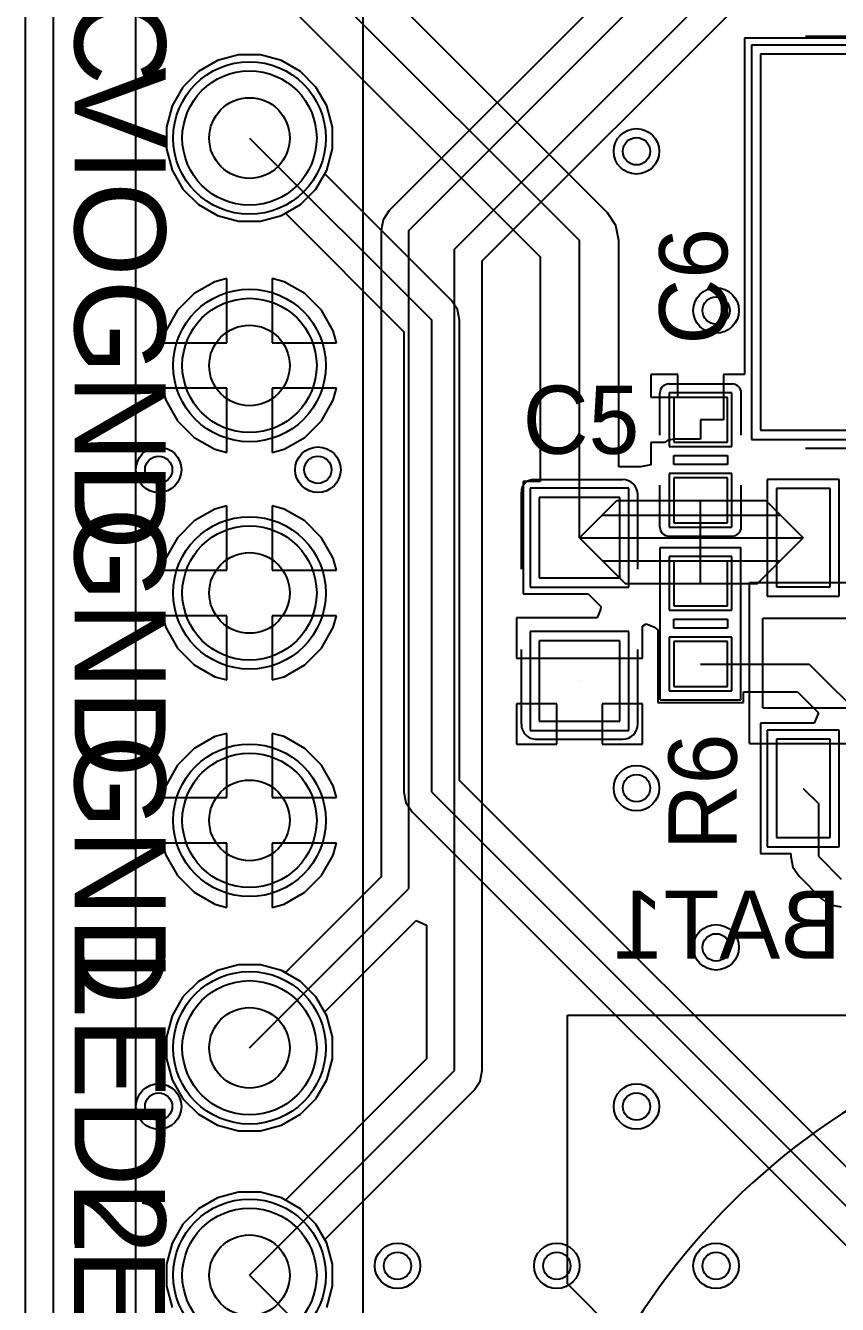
# Model space of a CAD drawing. Header units: millimetres. Extents: x 3.09 to 5.5, y 1.46 to 3.23.
# Drawn here: x 3.091 to 3.448, y 2.083 to 2.645 of the extents above; entities that cross this region are included whole.
import ezdxf

# ---------------------------------------------------------------- set-up
doc = ezdxf.new("R2010")
doc.units = ezdxf.units.MM
doc.header["$MEASUREMENT"] = 0
for name, color, linetype in [('BottomLayer', 5, 'Continuous'), ('BottomOverlay', 54, 'Continuous'), ('BottomSolder', 6, 'Continuous'), ('KeepOutLayer', 6, 'Continuous'), ('Mechanical11', 56, 'Continuous'), ('Mechanical13', 56, 'Continuous'), ('MultiLayer', 9, 'Continuous'), ('PadHoleLayer', 156, 'Continuous'), ('TopLayer', 1, 'Continuous'), ('TopOverlay', 2, 'Continuous'), ('TopPaste', 8, 'Continuous'), ('TopSolder', 216, 'Continuous'), ('ViaHoleLayer', 16, 'Continuous')]:
    doc.layers.add(name, color=color, linetype=linetype)

# ---------------------------------------------------------------- blocks, each defined once
blk = doc.blocks.new('SOT23_6_2')
at = {"layer": 'Mechanical13'}
for p, q in [((-0.03543, 0.06102), (0.03543, 0.06102)), ((-0.03543, 0.06102), (-0.03543, -0.06102)), ((0.03543, 0.06102), (0.03543, -0.06102)), ((-0.03543, -0.06102), (0.03543, -0.06102))]:
    blk.add_line(p, q, dxfattribs=at)
at = {"layer": 'TopLayer'}
for p, q in [((-0.03346, 0.04921), (-0.07677, 0.04921)), ((-0.07677, 0.04921), (-0.07677, 0.02559)), ((-0.03346, 0.02559), (-0.03346, 0.04921)), ((0.07677, 0.04921), (0.03346, 0.04921)), ((0.03346, 0.04921), (0.03346, 0.02559)), ((0.07677, 0.02559), (0.07677, 0.04921)), ((-0.07677, 0.02559), (-0.03346, 0.02559)), ((0.03346, 0.02559), (0.07677, 0.02559)), ((-0.03346, 0.01181), (-0.07677, 0.01181)), ((-0.07677, 0.01181), (-0.07677, -0.01181)), ((-0.03346, -0.01181), (-0.03346, 0.01181)), ((0.07677, 0.01181), (0.03346, 0.01181)), ((0.03346, 0.01181), (0.03346, -0.01181)), ((0.07677, -0.01181), (0.07677, 0.01181)), ((-0.07677, -0.01181), (-0.03346, -0.01181)), ((0.03346, -0.01181), (0.07677, -0.01181)), ((-0.03346, -0.02559), (-0.07677, -0.02559)), ((-0.07677, -0.02559), (-0.07677, -0.04921)), ((-0.03346, -0.04921), (-0.03346, -0.02559)), ((0.07677, -0.02559), (0.03346, -0.02559)), ((0.03346, -0.02559), (0.03346, -0.04921)), ((0.07677, -0.04921), (0.07677, -0.02559)), ((-0.07677, -0.04921), (-0.03346, -0.04921)), ((0.03346, -0.04921), (0.07677, -0.04921))]:
    blk.add_line(p, q, dxfattribs=at)
at = {"layer": 'TopOverlay'}
for p, q in [((-0.01969, 0.05512), (0.01969, 0.05512)), ((-0.01969, 0.05512), (-0.01969, -0.05512)), ((0.01969, 0.05512), (0.01969, -0.05512)), ((-0.01969, -0.05512), (0.01969, -0.05512))]:
    blk.add_line(p, q, dxfattribs=at)
blk.add_circle((0.06299, -0.0689), 0.00492, dxfattribs=at)
at = {"layer": 'TopPaste'}
for p, q in [((-0.03346, 0.04921), (-0.07677, 0.04921)), ((-0.07677, 0.04921), (-0.07677, 0.02559)), ((-0.03346, 0.02559), (-0.03346, 0.04921)), ((0.07677, 0.04921), (0.03346, 0.04921)), ((0.03346, 0.04921), (0.03346, 0.02559)), ((0.07677, 0.02559), (0.07677, 0.04921)), ((-0.07677, 0.02559), (-0.03346, 0.02559)), ((0.03346, 0.02559), (0.07677, 0.02559)), ((-0.03346, 0.01181), (-0.07677, 0.01181)), ((-0.07677, 0.01181), (-0.07677, -0.01181)), ((-0.03346, -0.01181), (-0.03346, 0.01181)), ((0.07677, 0.01181), (0.03346, 0.01181)), ((0.03346, 0.01181), (0.03346, -0.01181)), ((0.07677, -0.01181), (0.07677, 0.01181)), ((-0.07677, -0.01181), (-0.03346, -0.01181)), ((0.03346, -0.01181), (0.07677, -0.01181)), ((-0.03346, -0.02559), (-0.07677, -0.02559)), ((-0.07677, -0.02559), (-0.07677, -0.04921)), ((-0.03346, -0.04921), (-0.03346, -0.02559)), ((0.07677, -0.02559), (0.03346, -0.02559)), ((0.03346, -0.02559), (0.03346, -0.04921)), ((0.07677, -0.04921), (0.07677, -0.02559)), ((-0.07677, -0.04921), (-0.03346, -0.04921)), ((0.03346, -0.04921), (0.07677, -0.04921))]:
    blk.add_line(p, q, dxfattribs=at)
at = {"layer": 'TopSolder'}
for p, q in [((-0.02946, 0.05321), (-0.08077, 0.05321)), ((-0.08077, 0.05321), (-0.08077, 0.02159)), ((-0.02946, 0.02159), (-0.02946, 0.05321)), ((0.08077, 0.05321), (0.02946, 0.05321)), ((0.02946, 0.05321), (0.02946, 0.02159)), ((0.08077, 0.02159), (0.08077, 0.05321)), ((-0.08077, 0.02159), (-0.02946, 0.02159)), ((0.02946, 0.02159), (0.08077, 0.02159)), ((-0.02946, 0.01581), (-0.08077, 0.01581)), ((-0.08077, 0.01581), (-0.08077, -0.01581)), ((-0.02946, -0.01581), (-0.02946, 0.01581)), ((0.08077, 0.01581), (0.02946, 0.01581)), ((0.02946, 0.01581), (0.02946, -0.01581)), ((0.08077, -0.01581), (0.08077, 0.01581)), ((-0.08077, -0.01581), (-0.02946, -0.01581)), ((0.02946, -0.01581), (0.08077, -0.01581)), ((-0.02946, -0.02159), (-0.08077, -0.02159)), ((-0.08077, -0.02159), (-0.08077, -0.05321)), ((-0.02946, -0.05321), (-0.02946, -0.02159)), ((0.08077, -0.02159), (0.02946, -0.02159)), ((0.02946, -0.02159), (0.02946, -0.05321)), ((0.08077, -0.05321), (0.08077, -0.02159)), ((-0.08077, -0.05321), (-0.02946, -0.05321)), ((0.02946, -0.05321), (0.08077, -0.05321))]:
    blk.add_line(p, q, dxfattribs=at)
blk = doc.blocks.new('R0402_4')
at = {"layer": 'Mechanical11'}
for p, q in [((-0.03346, 0.01772), (0.03346, 0.01772)), ((-0.03346, 0.01772), (-0.03346, -0.01772)), ((0.03346, 0.01772), (0.03346, -0.01772)), ((-0.03346, -0.01772), (0.03346, -0.01772))]:
    blk.add_line(p, q, dxfattribs=at)
at = {"layer": 'TopLayer'}
for p, q in [((-0.00787, 0.01181), (-0.02756, 0.01181)), ((-0.02756, 0.01181), (-0.02756, -0.01181)), ((-0.00787, -0.01181), (-0.00787, 0.01181)), ((-0.002, -0.01181), (-0.002, 0.01181)), ((-0.002, 0.01181), (0.002, 0.01181)), ((0.002, 0.01181), (0.002, -0.01181)), ((0.02756, 0.01181), (0.00787, 0.01181)), ((0.00787, 0.01181), (0.00787, -0.01181)), ((0.02756, -0.01181), (0.02756, 0.01181)), ((-0.02756, -0.01181), (-0.00787, -0.01181)), ((0.002, -0.01181), (-0.002, -0.01181)), ((0.00787, -0.01181), (0.02756, -0.01181))]:
    blk.add_line(p, q, dxfattribs=at)
at = {"layer": 'TopOverlay'}
for p, q in [((-0.03346, 0.01772), (0.03346, 0.01772)), ((-0.03346, 0.01772), (-0.03346, -0.01772)), ((0.03346, 0.01772), (0.03346, -0.01772)), ((-0.03346, -0.01772), (0.03346, -0.01772))]:
    blk.add_line(p, q, dxfattribs=at)
at = {"layer": 'TopPaste'}
for p, q in [((-0.00787, 0.01181), (-0.02756, 0.01181)), ((-0.02756, 0.01181), (-0.02756, -0.01181)), ((-0.00787, -0.01181), (-0.00787, 0.01181)), ((0.02756, 0.01181), (0.00787, 0.01181)), ((0.00787, 0.01181), (0.00787, -0.01181)), ((0.02756, -0.01181), (0.02756, 0.01181)), ((-0.02756, -0.01181), (-0.00787, -0.01181)), ((0.00787, -0.01181), (0.02756, -0.01181))]:
    blk.add_line(p, q, dxfattribs=at)
at = {"layer": 'TopSolder'}
for p, q in [((-0.00591, 0.01378), (-0.02953, 0.01378)), ((-0.02953, 0.01378), (-0.02953, -0.01378)), ((-0.00591, -0.01378), (-0.00591, 0.01378)), ((0.02953, 0.01378), (0.00591, 0.01378)), ((0.00591, 0.01378), (0.00591, -0.01378)), ((0.02953, -0.01378), (0.02953, 0.01378)), ((-0.02953, -0.01378), (-0.00591, -0.01378)), ((0.00591, -0.01378), (0.02953, -0.01378))]:
    blk.add_line(p, q, dxfattribs=at)
blk = doc.blocks.new('HDR1X10_B_7')
at = {"layer": 'BottomLayer'}
for centre in [(0.2, 0), (0.3, 0), (0.4, 0), (0.5, 0), (0.6, 0), (0.7, 0)]:
    blk.add_circle(centre, 0.02953, dxfattribs=at)
at = {"layer": 'BottomOverlay'}
for p, q in [((0.95, 0.05), (-0.05, 0.05)), ((0.95, -0.05), (0.025, -0.05))]:
    blk.add_line(p, q, dxfattribs=at)
at = {"layer": 'BottomSolder'}
for centre in [(0.2, 0), (0.3, 0), (0.4, 0), (0.5, 0), (0.6, 0), (0.7, 0)]:
    blk.add_circle(centre, 0.03353, dxfattribs=at)
at = {"layer": 'MultiLayer'}
for centre in [(0.2, 0), (0.3, 0), (0.4, 0), (0.5, 0), (0.6, 0), (0.7, 0)]:
    blk.add_circle(centre, 0.02953, dxfattribs=at)
at = {"layer": 'PadHoleLayer'}
for centre in [(0.2, 0), (0.3, 0), (0.4, 0), (0.5, 0), (0.6, 0), (0.7, 0)]:
    blk.add_circle(centre, 0.01772, dxfattribs=at)
at = {"layer": 'TopLayer'}
for centre in [(0.2, 0), (0.3, 0), (0.4, 0), (0.5, 0), (0.6, 0), (0.7, 0)]:
    blk.add_circle(centre, 0.02953, dxfattribs=at)
at = {"layer": 'TopSolder'}
for centre in [(0.2, 0), (0.3, 0), (0.4, 0), (0.5, 0), (0.6, 0), (0.7, 0)]:
    blk.add_circle(centre, 0.03353, dxfattribs=at)
blk = doc.blocks.new('IND_SMD_L4_0_W4_0_10')
at = {"layer": 'TopLayer'}
for p, q in [((-0.027559, 0.082677), (-0.098425, 0.082677)), ((-0.098425, 0.082677), (-0.098425, -0.082677)), ((-0.027559, -0.082677), (-0.027559, 0.082677)), ((0.098425, 0.082677), (0.027559, 0.082677)), ((0.027559, 0.082677), (0.027559, -0.082677)), ((0.098425, -0.082677), (0.098425, 0.082677)), ((-0.098425, -0.082677), (-0.027559, -0.082677)), ((0.027559, -0.082677), (0.098425, -0.082677))]:
    blk.add_line(p, q, dxfattribs=at)
at = {"layer": 'TopOverlay'}
for p, q in [((0.07874, 0.090551), (-0.078741, 0.090552)), ((0.07874, -0.090551), (-0.078741, -0.090552))]:
    blk.add_line(p, q, dxfattribs=at)
at = {"layer": 'TopPaste'}
for p, q in [((-0.027559, 0.082677), (-0.098425, 0.082677)), ((-0.098425, 0.082677), (-0.098425, -0.082677)), ((-0.027559, -0.082677), (-0.027559, 0.082677)), ((0.098425, 0.082677), (0.027559, 0.082677)), ((0.027559, 0.082677), (0.027559, -0.082677)), ((0.098425, -0.082677), (0.098425, 0.082677)), ((-0.098425, -0.082677), (-0.027559, -0.082677)), ((0.027559, -0.082677), (0.098425, -0.082677))]:
    blk.add_line(p, q, dxfattribs=at)
at = {"layer": 'TopSolder'}
for p, q in [((-0.023559, 0.086677), (-0.102425, 0.086677)), ((-0.102425, 0.086677), (-0.102425, -0.086677)), ((-0.023559, -0.086677), (-0.023559, 0.086677)), ((0.102425, 0.086677), (0.023559, 0.086677)), ((0.023559, 0.086677), (0.023559, -0.086677)), ((0.102425, -0.086677), (0.102425, 0.086677)), ((-0.102425, -0.086677), (-0.023559, -0.086677)), ((0.023559, -0.086677), (0.102425, -0.086677))]:
    blk.add_line(p, q, dxfattribs=at)
blk = doc.blocks.new('C0402_11')
at = {"layer": 'TopLayer'}
for p, q in [((-0.00787, 0.01181), (-0.02756, 0.01181)), ((-0.02756, 0.01181), (-0.02756, -0.01181)), ((-0.00787, -0.01181), (-0.00787, 0.01181)), ((-0.002, -0.01181), (-0.002, 0.01181)), ((-0.002, 0.01181), (0.002, 0.01181)), ((0.002, 0.01181), (0.002, -0.01181)), ((0.02756, 0.01181), (0.00787, 0.01181)), ((0.00787, 0.01181), (0.00787, -0.01181)), ((0.02756, -0.01181), (0.02756, 0.01181)), ((-0.02756, -0.01181), (-0.00787, -0.01181)), ((0.002, -0.01181), (-0.002, -0.01181)), ((0.00787, -0.01181), (0.02756, -0.01181))]:
    blk.add_line(p, q, dxfattribs=at)
at = {"layer": 'TopOverlay'}
for p, q in [((-0.02946, 0.01791), (-0.011, 0.01791)), ((0.011, 0.01791), (0.02946, 0.01791)), ((-0.03346, 0.01391), (-0.03346, -0.01391)), ((0.03346, 0.01391), (0.03346, -0.01391)), ((-0.02946, -0.01791), (-0.011, -0.01791)), ((0.011, -0.01791), (0.02946, -0.01791))]:
    blk.add_line(p, q, dxfattribs=at)
for centre, start, end in [((-0.02946, 0.01391), 90, 180), ((0.02946, 0.01391), 0, 90), ((-0.02946, -0.01391), 180, 270), ((0.02946, -0.01391), 270, 0)]:
    blk.add_arc(centre, 0.004, start, end, dxfattribs=at)
at = {"layer": 'TopPaste'}
for p, q in [((-0.00787, 0.01181), (-0.02756, 0.01181)), ((-0.02756, 0.01181), (-0.02756, -0.01181)), ((-0.00787, -0.01181), (-0.00787, 0.01181)), ((0.02756, 0.01181), (0.00787, 0.01181)), ((0.00787, 0.01181), (0.00787, -0.01181)), ((0.02756, -0.01181), (0.02756, 0.01181)), ((-0.02756, -0.01181), (-0.00787, -0.01181)), ((0.00787, -0.01181), (0.02756, -0.01181))]:
    blk.add_line(p, q, dxfattribs=at)
at = {"layer": 'TopSolder'}
for p, q in [((-0.00591, 0.01378), (-0.02953, 0.01378)), ((-0.02953, 0.01378), (-0.02953, -0.01378)), ((-0.00591, -0.01378), (-0.00591, 0.01378)), ((0.02953, 0.01378), (0.00591, 0.01378)), ((0.00591, 0.01378), (0.00591, -0.01378)), ((0.02953, -0.01378), (0.02953, 0.01378)), ((-0.02953, -0.01378), (-0.00591, -0.01378)), ((0.00591, -0.01378), (0.02953, -0.01378))]:
    blk.add_line(p, q, dxfattribs=at)
blk = doc.blocks.new('C0603_14')
at = {"layer": 'PadHoleLayer'}
for points in [[(-0.0315, 0), (-0.0315, 0), (-0.0315, 0), (-0.0315, 0)], [(0.0315, 0), (0.0315, 0), (0.0315, 0), (0.0315, 0)]]:
    blk.add_lwpolyline(points, close=True, dxfattribs=at)
at = {"layer": 'TopLayer'}
for p, q in [((-0.04921, 0.01772), (-0.04921, -0.01772)), ((-0.01378, 0.01772), (-0.04921, 0.01772)), ((-0.01378, -0.01772), (-0.01378, 0.01772)), ((0.01378, 0.01772), (0.01378, -0.01772)), ((0.04921, 0.01772), (0.01378, 0.01772)), ((0.04921, -0.01772), (0.04921, 0.01772)), ((-0.04921, -0.01772), (-0.01378, -0.01772)), ((0.01378, -0.01772), (0.04921, -0.01772))]:
    blk.add_line(p, q, dxfattribs=at)
at = {"layer": 'TopOverlay'}
for p, q in [((-0.01772, 0.02559), (-0.05036, 0.02559)), ((0.0505, 0.02559), (0.01772, 0.02559)), ((-0.05709, -0.02006), (-0.05709, 0.01886)), ((0.05709, -0.019), (0.05709, 0.019)), ((0.05709, -0.019), (0.05709, -0.01)), ((-0.01772, -0.02559), (-0.05155, -0.02559)), ((0.0505, -0.02559), (0.01772, -0.02559))]:
    blk.add_line(p, q, dxfattribs=at)
for centre, radius, start, end in [((-0.05036, 0.01886), 0.00673, 90, 180), ((0.0505, 0.019), 0.00659, 0, 90), ((-0.05155, -0.02006), 0.00553, 180, 270), ((0.0505, -0.019), 0.00659, 270, 0)]:
    blk.add_arc(centre, radius, start, end, dxfattribs=at)
at = {"layer": 'TopPaste'}
for p, q in [((-0.04921, 0.01772), (-0.04921, -0.01772)), ((-0.01378, 0.01772), (-0.04921, 0.01772)), ((-0.01378, -0.01772), (-0.01378, 0.01772)), ((0.01378, 0.01772), (0.01378, -0.01772)), ((0.04921, 0.01772), (0.01378, 0.01772)), ((0.04921, -0.01772), (0.04921, 0.01772)), ((-0.04921, -0.01772), (-0.01378, -0.01772)), ((0.01378, -0.01772), (0.04921, -0.01772))]:
    blk.add_line(p, q, dxfattribs=at)
at = {"layer": 'TopSolder'}
for p, q in [((-0.05321, 0.02172), (-0.05321, -0.02172)), ((-0.00978, 0.02172), (-0.05321, 0.02172)), ((-0.00978, -0.02172), (-0.00978, 0.02172)), ((0.00978, 0.02172), (0.00978, -0.02172)), ((0.05321, 0.02172), (0.00978, 0.02172)), ((0.05321, -0.02172), (0.05321, 0.02172)), ((-0.05321, -0.02172), (-0.00978, -0.02172)), ((0.00978, -0.02172), (0.05321, -0.02172))]:
    blk.add_line(p, q, dxfattribs=at)
blk = doc.blocks.new('CR1220____B_76')
at = {"layer": 'BottomOverlay'}
for p, q in [((0.17702, 0.28396), (0.15339, 0.26033)), ((0.17702, 0.28396), (0.29513, 0.28396)), ((0.29513, 0.28396), (0.29513, 0.07072))]:
    blk.add_line(p, q, dxfattribs=at)
blk.add_arc((-0.00015, 0.00049), 0.3, 13.5376, 90, dxfattribs=at)

msp = doc.modelspace()

# ---------------------------------------------------------------- linework, layer by layer
at = {"layer": 'BottomLayer'}
for p, q in [((3.10373, 1.47224), (3.10373, 3.21942)), ((3.42669, 2.73925), (3.25135, 2.5639)), ((3.26, 2.55525), (3.43534, 2.7306)), ((3.28, 2.54697), (3.42303, 2.69)), ((3.29224, 2.5419), (3.4281, 2.67776)), ((3.18511, 2.63235), (3.17582, 2.62986)), ((3.19473, 2.63235), (3.18511, 2.63235)), ((3.20402, 2.62986), (3.19473, 2.63235)), ((3.17582, 2.62986), (3.16749, 2.62506)), ((3.21235, 2.62506), (3.20402, 2.62986)), ((3.16749, 2.62506), (3.16069, 2.61826)), ((3.21915, 2.61826), (3.21235, 2.62506)), ((3.16069, 2.61826), (3.15588, 2.60993)), ((3.22396, 2.60993), (3.21915, 2.61826)), ((3.15588, 2.60993), (3.15339, 2.60064)), ((3.22645, 2.60064), (3.22396, 2.60993)), ((3.15339, 2.60064), (3.15339, 2.59102)), ((3.22645, 2.59102), (3.22645, 2.60064)), ((3.15339, 2.59102), (3.15588, 2.58173)), ((3.22396, 2.58173), (3.22645, 2.59102)), ((3.15588, 2.58173), (3.16069, 2.5734)), ((3.21915, 2.5734), (3.22396, 2.58173)), ((3.16069, 2.5734), (3.16749, 2.5666)), ((3.21235, 2.5666), (3.21915, 2.5734)), ((3.16749, 2.5666), (3.17582, 2.56179)), ((3.20402, 2.56179), (3.21235, 2.5666)), ((3.17582, 2.56179), (3.18511, 2.5593)), ((3.18511, 2.5593), (3.19473, 2.5593)), ((3.19473, 2.5593), (3.20402, 2.56179)), ((3.2487, 2.55994), (3.24776, 2.55525)), ((3.25135, 2.5639), (3.2487, 2.55994)), ((3.24776, 2.55525), (3.24776, 2.27097)), ((3.26, 2.26591), (3.26, 2.55525)), ((3.28, 2.18591), (3.28, 2.54697)), ((3.29224, 2.18591), (3.29224, 2.5419)), ((3.17466, 2.53266), (3.16565, 2.52746)), ((3.17992, 2.53407), (3.17466, 2.53266)), ((3.17992, 2.50583), (3.17992, 2.53407)), ((3.20518, 2.53266), (3.19992, 2.53407)), ((3.19992, 2.53407), (3.19992, 2.50583)), ((3.21419, 2.52746), (3.20518, 2.53266)), ((3.16565, 2.52746), (3.15829, 2.5201)), ((3.22155, 2.5201), (3.21419, 2.52746)), ((3.15829, 2.5201), (3.15309, 2.51108)), ((3.22675, 2.51108), (3.22155, 2.5201)), ((3.15309, 2.51108), (3.15168, 2.50583)), ((3.22816, 2.50583), (3.22675, 2.51108)), ((3.15168, 2.50583), (3.17992, 2.50583)), ((3.19992, 2.50583), (3.22816, 2.50583)), ((3.17992, 2.48583), (3.15168, 2.48583)), ((3.15168, 2.48583), (3.15309, 2.48057)), ((3.17992, 2.45758), (3.17992, 2.48583)), ((3.22816, 2.48583), (3.19992, 2.48583)), ((3.19992, 2.48583), (3.19992, 2.45758)), ((3.22675, 2.48057), (3.22816, 2.48583)), ((3.15309, 2.48057), (3.15829, 2.47156)), ((3.22155, 2.47156), (3.22675, 2.48057)), ((3.15829, 2.47156), (3.16565, 2.4642)), ((3.21419, 2.4642), (3.22155, 2.47156)), ((3.16565, 2.4642), (3.17466, 2.45899)), ((3.20518, 2.45899), (3.21419, 2.4642)), ((3.17466, 2.45899), (3.17992, 2.45758)), ((3.19992, 2.45758), (3.20518, 2.45899)), ((3.17466, 2.43266), (3.16565, 2.42746)), ((3.17992, 2.43407), (3.17466, 2.43266)), ((3.17992, 2.40583), (3.17992, 2.43407)), ((3.20518, 2.43266), (3.19992, 2.43407)), ((3.19992, 2.43407), (3.19992, 2.40583)), ((3.21419, 2.42746), (3.20518, 2.43266)), ((3.16565, 2.42746), (3.15829, 2.4201)), ((3.22155, 2.4201), (3.21419, 2.42746)), ((3.15829, 2.4201), (3.15309, 2.41108)), ((3.22675, 2.41108), (3.22155, 2.4201)), ((3.15309, 2.41108), (3.15168, 2.40583)), ((3.22816, 2.40583), (3.22675, 2.41108)), ((3.15168, 2.40583), (3.17992, 2.40583)), ((3.19992, 2.40583), (3.22816, 2.40583)), ((3.17992, 2.38583), (3.15168, 2.38583)), ((3.15168, 2.38583), (3.15309, 2.38057)), ((3.17992, 2.35758), (3.17992, 2.38583)), ((3.22816, 2.38583), (3.19992, 2.38583)), ((3.19992, 2.38583), (3.19992, 2.35758)), ((3.22675, 2.38057), (3.22816, 2.38583)), ((3.15309, 2.38057), (3.15829, 2.37156)), ((3.22155, 2.37156), (3.22675, 2.38057)), ((3.15829, 2.37156), (3.16565, 2.3642)), ((3.21419, 2.3642), (3.22155, 2.37156)), ((3.16565, 2.3642), (3.17466, 2.35899)), ((3.20518, 2.35899), (3.21419, 2.3642)), ((3.17466, 2.35899), (3.17992, 2.35758)), ((3.19992, 2.35758), (3.20518, 2.35899)), ((3.17992, 2.33407), (3.17466, 2.33266)), ((3.17992, 2.30583), (3.17992, 2.33407)), ((3.20518, 2.33266), (3.19992, 2.33407)), ((3.19992, 2.33407), (3.19992, 2.30583)), ((3.17466, 2.33266), (3.16565, 2.32746)), ((3.21419, 2.32746), (3.20518, 2.33266)), ((3.16565, 2.32746), (3.15829, 2.3201)), ((3.22155, 2.3201), (3.21419, 2.32746)), ((3.15829, 2.3201), (3.15309, 2.31108)), ((3.22675, 2.31108), (3.22155, 2.3201)), ((3.15309, 2.31108), (3.15168, 2.30583)), ((3.22816, 2.30583), (3.22675, 2.31108)), ((3.15168, 2.30583), (3.17992, 2.30583)), ((3.19992, 2.30583), (3.22816, 2.30583)), ((3.17992, 2.28583), (3.15168, 2.28583)), ((3.15168, 2.28583), (3.15309, 2.28057)), ((3.17992, 2.25758), (3.17992, 2.28583)), ((3.22816, 2.28583), (3.19992, 2.28583)), ((3.19992, 2.28583), (3.19992, 2.25758)), ((3.22675, 2.28057), (3.22816, 2.28583)), ((3.15309, 2.28057), (3.15829, 2.27156)), ((3.22155, 2.27156), (3.22675, 2.28057)), ((3.15829, 2.27156), (3.16565, 2.2642)), ((3.21419, 2.2642), (3.22155, 2.27156)), ((3.24776, 2.27097), (3.20569, 2.2289)), ((3.16565, 2.2642), (3.17466, 2.25899)), ((3.18992, 2.19583), (3.26, 2.26591)), ((3.20518, 2.25899), (3.21419, 2.2642)), ((3.17466, 2.25899), (3.17992, 2.25758)), ((3.19992, 2.25758), (3.20518, 2.25899)), ((3.22299, 2.2116), (3.26315, 2.25175)), ((3.26315, 2.25175), (3.26776, 2.24983)), ((3.26776, 2.24983), (3.26776, 2.19097)), ((3.18511, 2.23235), (3.17582, 2.22986)), ((3.19473, 2.23235), (3.18511, 2.23235)), ((3.20402, 2.22986), (3.19473, 2.23235)), ((3.17582, 2.22986), (3.16749, 2.22506)), ((3.20569, 2.2289), (3.20402, 2.22986)), ((3.16749, 2.22506), (3.16069, 2.21826)), ((3.16069, 2.21826), (3.15588, 2.20993)), ((3.15588, 2.20993), (3.15339, 2.20064)), ((3.22396, 2.20993), (3.22299, 2.2116)), ((3.22645, 2.20064), (3.22396, 2.20993)), ((3.15339, 2.20064), (3.15339, 2.19102)), ((3.22645, 2.19102), (3.22645, 2.20064)), ((3.15339, 2.19102), (3.15588, 2.18173)), ((3.26776, 2.19097), (3.20569, 2.1289)), ((3.22396, 2.18173), (3.22645, 2.19102)), ((3.15588, 2.18173), (3.16069, 2.1734)), ((3.18992, 2.09583), (3.28, 2.18591)), ((3.21915, 2.1734), (3.22396, 2.18173)), ((3.2913, 2.18122), (3.29224, 2.18591)), ((3.22299, 2.1116), (3.28865, 2.17725)), ((3.28865, 2.17725), (3.2913, 2.18122)), ((3.16069, 2.1734), (3.16749, 2.1666)), ((3.21235, 2.1666), (3.21915, 2.1734)), ((3.16749, 2.1666), (3.17582, 2.16179)), ((3.20402, 2.16179), (3.21235, 2.1666)), ((3.17582, 2.16179), (3.18511, 2.1593)), ((3.18511, 2.1593), (3.19473, 2.1593)), ((3.19473, 2.1593), (3.20402, 2.16179)), ((3.18511, 2.13235), (3.17582, 2.12986)), ((3.19473, 2.13235), (3.18511, 2.13235)), ((3.20402, 2.12986), (3.19473, 2.13235)), ((3.17582, 2.12986), (3.16749, 2.12506)), ((3.20569, 2.1289), (3.20402, 2.12986)), ((3.16749, 2.12506), (3.16069, 2.11826)), ((3.16069, 2.11826), (3.15588, 2.10993)), ((3.15588, 2.10993), (3.15339, 2.10064)), ((3.22396, 2.10993), (3.22299, 2.1116)), ((3.22645, 2.10064), (3.22396, 2.10993)), ((3.15339, 2.10064), (3.15339, 2.09102)), ((3.22645, 2.09102), (3.22645, 2.10064)), ((3.18992, 2.09583), (3.31883, 1.96692)), ((3.15339, 2.09102), (3.15588, 2.08173)), ((3.22396, 2.08173), (3.22645, 2.09102))]:
    msp.add_line(p, q, dxfattribs=at)
for centre in [(3.36, 2.59), (3.395, 2.52), (3.15, 2.45), (3.22, 2.45), (3.36, 2.31), (3.395, 2.24), (3.15, 2.17), (3.36, 2.17), (3.255, 2.1), (3.325, 2.1), (3.395, 2.1)]:
    msp.add_circle(centre, 0.01, dxfattribs=at)
at = {"layer": 'KeepOutLayer'}
msp.add_line((3.0915, 1.46), (3.0915, 3.23165), dxfattribs=at)
at = {"layer": 'MultiLayer'}
for centre in [(3.36, 2.59), (3.395, 2.52), (3.15, 2.45), (3.22, 2.45), (3.36, 2.31), (3.395, 2.24), (3.15, 2.17), (3.36, 2.17), (3.255, 2.1), (3.325, 2.1), (3.395, 2.1)]:
    msp.add_circle(centre, 0.01, dxfattribs=at)
at = {"layer": 'TopLayer'}
for p, q in [((3.10373, 1.47224), (3.10373, 3.21942)), ((3.18992, 2.69583), (3.335, 2.55075)), ((3.34726, 2.563), (3.22493, 2.68533)), ((3.20041, 2.66082), (3.31767, 2.54357)), ((3.49243, 2.63968), (3.40757, 2.63968)), ((3.40757, 2.63968), (3.40757, 2.49181)), ((3.18511, 2.63235), (3.17582, 2.62986)), ((3.19473, 2.63235), (3.18511, 2.63235)), ((3.20402, 2.62986), (3.19473, 2.63235)), ((3.17582, 2.62986), (3.16749, 2.62506)), ((3.21235, 2.62506), (3.20402, 2.62986)), ((3.16749, 2.62506), (3.16069, 2.61826)), ((3.21915, 2.61826), (3.21235, 2.62506)), ((3.16069, 2.61826), (3.15588, 2.60993)), ((3.22396, 2.60993), (3.21915, 2.61826)), ((3.15588, 2.60993), (3.15339, 2.60064)), ((3.22645, 2.60064), (3.22396, 2.60993)), ((3.15339, 2.60064), (3.15339, 2.59102)), ((3.22645, 2.59102), (3.22645, 2.60064)), ((3.18992, 2.59583), (3.27, 2.51575)), ((3.15339, 2.59102), (3.15588, 2.58173)), ((3.22396, 2.58173), (3.22645, 2.59102)), ((3.15588, 2.58173), (3.16069, 2.5734)), ((3.22299, 2.58006), (3.22396, 2.58173)), ((3.27865, 2.5244), (3.22299, 2.58006)), ((3.16069, 2.5734), (3.16749, 2.5666)), ((3.16749, 2.5666), (3.17582, 2.56179)), ((3.17582, 2.56179), (3.18511, 2.5593)), ((3.18511, 2.5593), (3.19473, 2.5593)), ((3.19473, 2.5593), (3.20402, 2.56179)), ((3.20402, 2.56179), (3.20569, 2.56275)), ((3.20569, 2.56275), (3.25776, 2.51068)), ((3.35101, 2.55738), (3.34726, 2.563)), ((3.35233, 2.55075), (3.35101, 2.55738)), ((3.335, 2.42012), (3.335, 2.55075)), ((3.35233, 2.45132), (3.35233, 2.55075)), ((3.31767, 2.54357), (3.31767, 2.44483)), ((3.17466, 2.53266), (3.16565, 2.52746)), ((3.17992, 2.53407), (3.17466, 2.53266)), ((3.17992, 2.50583), (3.17992, 2.53407)), ((3.20518, 2.53266), (3.19992, 2.53407)), ((3.19992, 2.53407), (3.19992, 2.50583)), ((3.21419, 2.52746), (3.20518, 2.53266)), ((3.16565, 2.52746), (3.15829, 2.5201)), ((3.22155, 2.5201), (3.21419, 2.52746)), ((3.15829, 2.5201), (3.15309, 2.51108)), ((3.22675, 2.51108), (3.22155, 2.5201)), ((3.2813, 2.52043), (3.27865, 2.5244)), ((3.28224, 2.51575), (3.2813, 2.52043)), ((3.27, 2.3083), (3.27, 2.51575)), ((3.28224, 2.31337), (3.28224, 2.51575)), ((3.15309, 2.51108), (3.15168, 2.50583)), ((3.22816, 2.50583), (3.22675, 2.51108)), ((3.25776, 2.51068), (3.25776, 2.3083)), ((3.15168, 2.50583), (3.17992, 2.50583)), ((3.19992, 2.50583), (3.22816, 2.50583)), ((3.3782, 2.49181), (3.36639, 2.49181)), ((3.36639, 2.49181), (3.36639, 2.48197)), ((3.3782, 2.48197), (3.3782, 2.49181)), ((3.40757, 2.49181), (3.3982, 2.49181)), ((3.3982, 2.49181), (3.3982, 2.47197)), ((3.17992, 2.48583), (3.15168, 2.48583)), ((3.15168, 2.48583), (3.15309, 2.48057)), ((3.17992, 2.45758), (3.17992, 2.48583)), ((3.22816, 2.48583), (3.19992, 2.48583)), ((3.19992, 2.48583), (3.19992, 2.45758)), ((3.22675, 2.48057), (3.22816, 2.48583)), ((3.15309, 2.48057), (3.15829, 2.47156)), ((3.22155, 2.47156), (3.22675, 2.48057)), ((3.36639, 2.48197), (3.3782, 2.48197)), ((3.15829, 2.47156), (3.16565, 2.4642)), ((3.21419, 2.4642), (3.22155, 2.47156)), ((3.3982, 2.47197), (3.3882, 2.47197)), ((3.3882, 2.47197), (3.3882, 2.46339)), ((3.16565, 2.4642), (3.17466, 2.45899)), ((3.20518, 2.45899), (3.21419, 2.4642)), ((3.37366, 2.46285), (3.37234, 2.46197)), ((3.37639, 2.46339), (3.37366, 2.46285)), ((3.3882, 2.46339), (3.37639, 2.46339)), ((3.17466, 2.45899), (3.17992, 2.45758)), ((3.19992, 2.45758), (3.20518, 2.45899)), ((3.37234, 2.46197), (3.36639, 2.46197)), ((3.36639, 2.46197), (3.36639, 2.45213)), ((3.36639, 2.45213), (3.36172, 2.45132)), ((3.36172, 2.45132), (3.35233, 2.45132)), ((3.31767, 2.44483), (3.31028, 2.44483)), ((3.31028, 2.44483), (3.31028, 2.3954)), ((3.335, 2.42012), (3.35142, 2.43654)), ((3.35142, 2.43654), (3.41689, 2.43654)), ((3.3882, 2.4), (3.3882, 2.43654)), ((3.41689, 2.43654), (3.43331, 2.42012)), ((3.17466, 2.43266), (3.16565, 2.42746)), ((3.17992, 2.43407), (3.17466, 2.43266)), ((3.17992, 2.40583), (3.17992, 2.43407)), ((3.20518, 2.43266), (3.19992, 2.43407)), ((3.19992, 2.43407), (3.19992, 2.40583)), ((3.21419, 2.42746), (3.20518, 2.43266)), ((3.34488, 2.43), (3.42343, 2.43)), ((3.16565, 2.42746), (3.15829, 2.4201)), ((3.22155, 2.4201), (3.21419, 2.42746)), ((3.15829, 2.4201), (3.15309, 2.41108)), ((3.22675, 2.41108), (3.22155, 2.4201)), ((3.335, 2.42012), (3.35512, 2.4)), ((3.33512, 2.42), (3.43319, 2.42)), ((3.41319, 2.4), (3.43331, 2.42012)), ((3.15309, 2.41108), (3.15168, 2.40583)), ((3.22816, 2.40583), (3.22675, 2.41108)), ((3.34512, 2.41), (3.42319, 2.41)), ((3.15168, 2.40583), (3.17992, 2.40583)), ((3.19992, 2.40583), (3.22816, 2.40583)), ((3.31028, 2.3954), (3.33881, 2.3954)), ((3.33881, 2.3954), (3.34437, 2.38984)), ((3.35512, 2.4), (3.41319, 2.4)), ((3.34437, 2.38984), (3.34426, 2.38858)), ((3.17992, 2.38583), (3.15168, 2.38583)), ((3.15168, 2.38583), (3.15309, 2.38057)), ((3.17992, 2.35758), (3.17992, 2.38583)), ((3.22816, 2.38583), (3.19992, 2.38583)), ((3.19992, 2.38583), (3.19992, 2.35758)), ((3.22675, 2.38057), (3.22816, 2.38583)), ((3.3427, 2.38484), (3.30728, 2.38484)), ((3.30728, 2.38484), (3.30728, 2.36713)), ((3.34426, 2.38858), (3.3427, 2.38484)), ((3.15309, 2.38057), (3.15829, 2.37156)), ((3.22155, 2.37156), (3.22675, 2.38057)), ((3.36272, 2.3812), (3.36425, 2.38223)), ((3.36272, 2.36713), (3.36272, 2.3812)), ((3.36425, 2.38223), (3.3676, 2.38092)), ((3.3676, 2.38092), (3.36937, 2.37966)), ((3.36937, 2.37966), (3.36939, 2.37959)), ((3.36939, 2.37959), (3.36939, 2.34772)), ((3.15829, 2.37156), (3.16565, 2.3642)), ((3.21419, 2.3642), (3.22155, 2.37156)), ((3.16565, 2.3642), (3.17466, 2.35899)), ((3.20518, 2.35899), (3.21419, 2.3642)), ((3.30728, 2.36713), (3.335, 2.36713)), ((3.335, 2.36713), (3.36272, 2.36713)), ((3.3882, 2.36457), (3.43588, 2.36457)), ((3.43588, 2.36457), (3.4639, 2.33655)), ((3.17466, 2.35899), (3.17992, 2.35758)), ((3.19992, 2.35758), (3.20518, 2.35899)), ((3.40701, 2.34772), (3.40701, 2.35233)), ((3.40701, 2.35233), (3.43081, 2.35233)), ((3.43081, 2.35233), (3.43998, 2.34315)), ((3.325, 2.34713), (3.30728, 2.34713)), ((3.30728, 2.34713), (3.30728, 2.32941)), ((3.325, 2.32941), (3.325, 2.34713)), ((3.36272, 2.34713), (3.345, 2.34713)), ((3.345, 2.34713), (3.345, 2.32941)), ((3.36272, 2.32941), (3.36272, 2.34713)), ((3.36939, 2.34772), (3.40701, 2.34772)), ((3.43998, 2.34315), (3.43807, 2.33854)), ((3.17992, 2.33407), (3.17466, 2.33266)), ((3.17992, 2.30583), (3.17992, 2.33407)), ((3.20518, 2.33266), (3.19992, 2.33407)), ((3.19992, 2.33407), (3.19992, 2.30583)), ((3.43807, 2.33854), (3.4145, 2.33854)), ((3.4145, 2.33854), (3.4145, 2.28123)), ((3.17466, 2.33266), (3.16565, 2.32746)), ((3.21419, 2.32746), (3.20518, 2.33266)), ((3.30728, 2.32941), (3.325, 2.32941)), ((3.345, 2.32941), (3.36272, 2.32941)), ((3.16565, 2.32746), (3.15829, 2.3201)), ((3.22155, 2.3201), (3.21419, 2.32746)), ((3.15829, 2.3201), (3.15309, 2.31108)), ((3.22675, 2.31108), (3.22155, 2.3201)), ((3.15309, 2.31108), (3.15168, 2.30583)), ((3.22816, 2.30583), (3.22675, 2.31108)), ((3.73307, 1.86253), (3.28224, 2.31337)), ((3.15168, 2.30583), (3.17992, 2.30583)), ((3.19992, 2.30583), (3.22816, 2.30583)), ((3.25776, 2.3083), (3.2587, 2.30362)), ((3.27, 2.3083), (3.728, 1.8503)), ((3.43331, 2.30988), (3.44012, 2.30307)), ((3.2587, 2.30362), (3.26135, 2.29965)), ((3.44012, 2.27988), (3.44012, 2.30307)), ((3.26135, 2.29965), (3.71935, 1.84165)), ((3.17992, 2.28583), (3.15168, 2.28583)), ((3.15168, 2.28583), (3.15309, 2.28057)), ((3.17992, 2.25758), (3.17992, 2.28583)), ((3.22816, 2.28583), (3.19992, 2.28583)), ((3.19992, 2.28583), (3.19992, 2.25758)), ((3.22675, 2.28057), (3.22816, 2.28583)), ((3.15309, 2.28057), (3.15829, 2.27156)), ((3.22155, 2.27156), (3.22675, 2.28057)), ((3.4145, 2.28123), (3.42788, 2.28123)), ((3.42788, 2.28123), (3.42788, 2.27988)), ((3.42788, 2.27988), (3.42881, 2.2752)), ((3.44012, 2.27988), (3.45, 2.27)), ((3.15829, 2.27156), (3.16565, 2.2642)), ((3.21419, 2.2642), (3.22155, 2.27156)), ((3.42881, 2.2752), (3.43147, 2.27123)), ((3.43147, 2.27123), (3.44135, 2.26135)), ((3.16565, 2.2642), (3.17466, 2.25899)), ((3.20518, 2.25899), (3.21419, 2.2642)), ((3.44135, 2.26135), (3.44532, 2.2587)), ((3.17466, 2.25899), (3.17992, 2.25758)), ((3.19992, 2.25758), (3.20518, 2.25899)), ((3.44532, 2.2587), (3.45, 2.25776)), ((3.18511, 2.23235), (3.17582, 2.22986)), ((3.19473, 2.23235), (3.18511, 2.23235)), ((3.20402, 2.22986), (3.19473, 2.23235)), ((3.17582, 2.22986), (3.16749, 2.22506)), ((3.21235, 2.22506), (3.20402, 2.22986)), ((3.16749, 2.22506), (3.16069, 2.21826)), ((3.21915, 2.21826), (3.21235, 2.22506)), ((3.16069, 2.21826), (3.15588, 2.20993)), ((3.22396, 2.20993), (3.21915, 2.21826)), ((3.15588, 2.20993), (3.15339, 2.20064)), ((3.22645, 2.20064), (3.22396, 2.20993)), ((3.15339, 2.20064), (3.15339, 2.19102)), ((3.22645, 2.19102), (3.22645, 2.20064)), ((3.15339, 2.19102), (3.15588, 2.18173)), ((3.22396, 2.18173), (3.22645, 2.19102)), ((3.15588, 2.18173), (3.16069, 2.1734)), ((3.21915, 2.1734), (3.22396, 2.18173)), ((3.16069, 2.1734), (3.16749, 2.1666)), ((3.21235, 2.1666), (3.21915, 2.1734)), ((3.16749, 2.1666), (3.17582, 2.16179)), ((3.20402, 2.16179), (3.21235, 2.1666)), ((3.17582, 2.16179), (3.18511, 2.1593)), ((3.18511, 2.1593), (3.19473, 2.1593)), ((3.19473, 2.1593), (3.20402, 2.16179)), ((3.18511, 2.13235), (3.17582, 2.12986)), ((3.19473, 2.13235), (3.18511, 2.13235)), ((3.20402, 2.12986), (3.19473, 2.13235)), ((3.17582, 2.12986), (3.16749, 2.12506)), ((3.21235, 2.12506), (3.20402, 2.12986)), ((3.16749, 2.12506), (3.16069, 2.11826)), ((3.21915, 2.11826), (3.21235, 2.12506)), ((3.16069, 2.11826), (3.15588, 2.10993)), ((3.22396, 2.10993), (3.21915, 2.11826)), ((3.15588, 2.10993), (3.15339, 2.10064)), ((3.22645, 2.10064), (3.22396, 2.10993)), ((3.15339, 2.10064), (3.15339, 2.09102)), ((3.22645, 2.09102), (3.22645, 2.10064)), ((3.15339, 2.09102), (3.15588, 2.08173)), ((3.22396, 2.08173), (3.22645, 2.09102))]:
    msp.add_line(p, q, dxfattribs=at)
for centre in [(3.36, 2.59), (3.395, 2.52), (3.15, 2.45), (3.22, 2.45), (3.36, 2.31), (3.395, 2.24), (3.15, 2.17), (3.36, 2.17), (3.255, 2.1), (3.325, 2.1), (3.395, 2.1)]:
    msp.add_circle(centre, 0.01, dxfattribs=at)
at = {"layer": 'ViaHoleLayer'}
for centre in [(3.36, 2.59), (3.395, 2.52), (3.15, 2.45), (3.22, 2.45), (3.36, 2.31), (3.395, 2.24), (3.15, 2.17), (3.36, 2.17), (3.255, 2.1), (3.325, 2.1), (3.395, 2.1)]:
    msp.add_circle(centre, 0.006, dxfattribs=at)

# ---------------------------------------------------------------- block references
for name, p, rotation in [('HDR1X10_B_7', (3.18992, 2.79583), 270), ('IND_SMD_L4_0_W4_0_10', (3.51299, 2.55), 180), ('C0402_11', (3.3882, 2.45425), 90), ('C0603_14', (3.335, 2.38862), 270), ('SOT23_6_2', (3.47071, 2.365), 90), ('R0402_4', (3.3882, 2.38228), 90), ('CR1220____B_76', (3.6137, 1.915), 90)]:
    msp.add_blockref(name, p, dxfattribs=dict(rotation=rotation))

# ---------------------------------------------------------------- texts
at = {"layer": 'BottomOverlay', "text_generation_flag": 2}
msp.add_text('BAT1', height=0.03, dxfattribs=at).set_placement((3.44998, 2.235))
at = {"layer": 'TopOverlay'}
for s, height, rotation, p in [('VCC', 0.04, 270, (3.11305, 2.73211)), ('VIO', 0.04, 270, (3.11305, 2.62702)), ('C6', 0.03, 90, (3.4, 2.50501)), ('GND', 0.04, 270, (3.11305, 2.53359)), ('GND', 0.04, 270, (3.11305, 2.43359)), ('GND', 0.04, 270, (3.11305, 2.33359)), ('R6', 0.03, 90, (3.40409, 2.28271)), ('LED2', 0.04, 270, (3.11301, 2.23891)), ('LED1', 0.04, 270, (3.11281, 2.13736))]:
    msp.add_text(s, height=height, rotation=rotation, dxfattribs=at).set_placement(p)
msp.add_text('C5', height=0.03, dxfattribs=at).set_placement((3.31001, 2.457))

doc.saveas('drawing.dxf')
